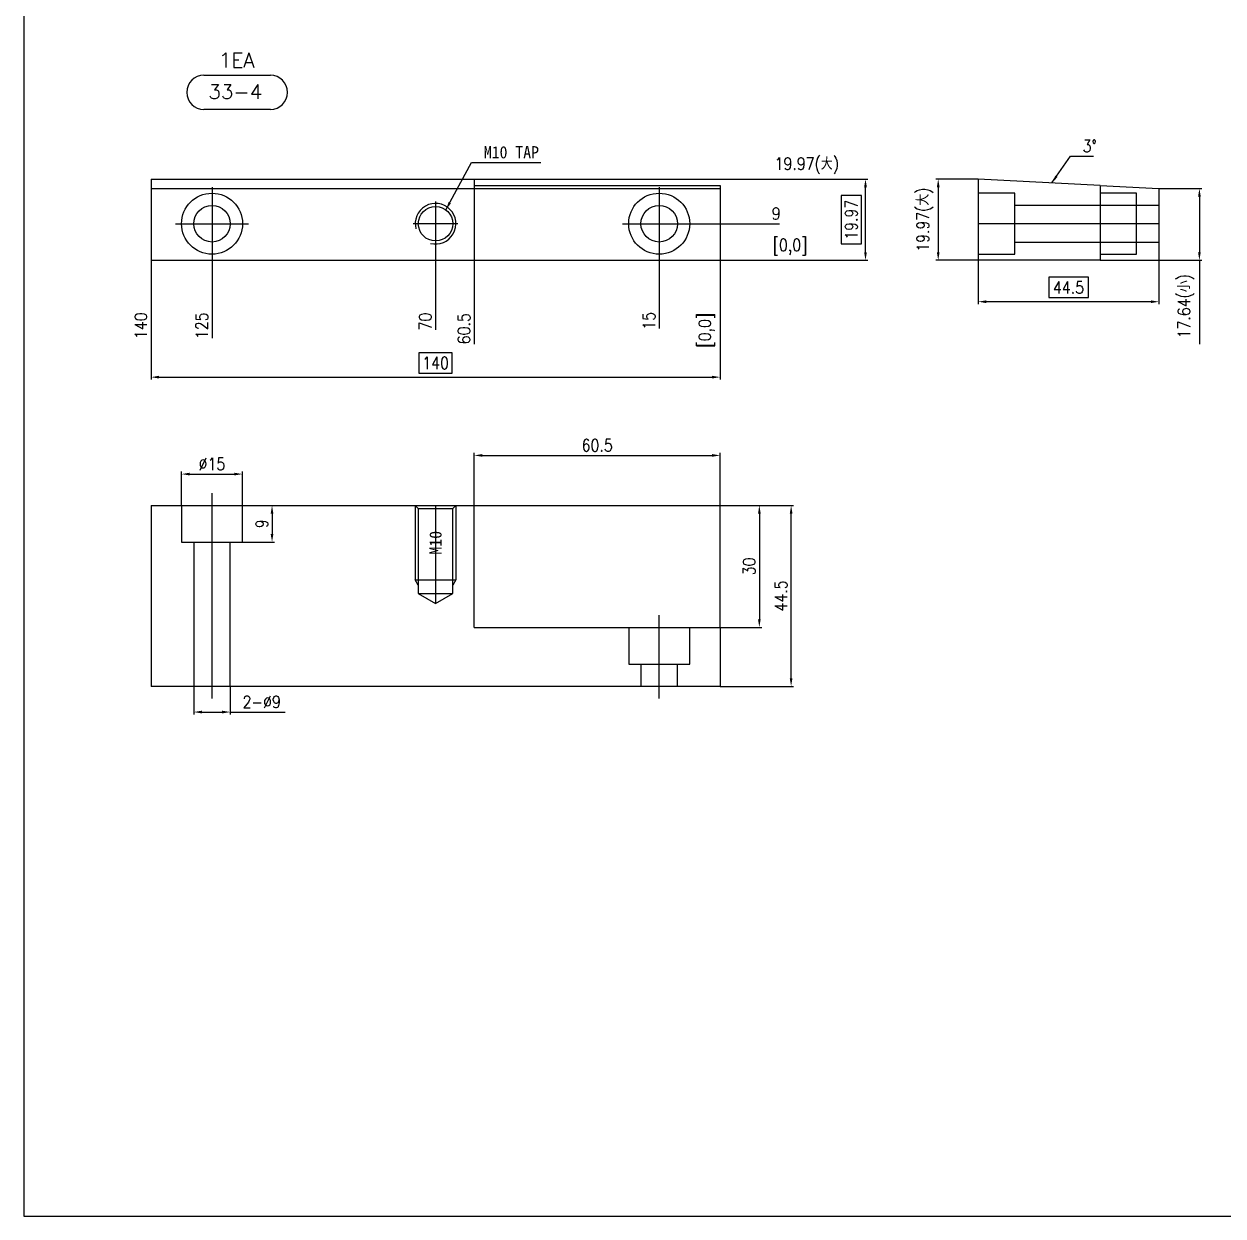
# Model space of a CAD drawing. Header units: millimetres. Extents: x 632 to 3922, y 1402 to 2001.
# Drawn here: x 631.7 to 926.7, y 1402.5 to 1695.7 of the extents above; entities that cross this region are included whole.
import ezdxf
from ezdxf.enums import TextEntityAlignment as Align
from ezdxf.lldxf.tags import DXFTag

# ---------------------------------------------------------------- set-up
doc = ezdxf.new("R2010")
doc.units = ezdxf.units.MM
for name, color, linetype in [('2', 2, 'Continuous'), ('3', 3, 'Continuous'), ('6', 6, 'Continuous'), ('7', 7, 'Continuous'), ('BCE', 1, 'CENTER'), ('BO', 7, 'Continuous'), ('BTL', 5, 'Continuous'), ('CE', 1, 'CENTER'), ('DIM', 7, 'Continuous')]:
    doc.layers.add(name, color=color, linetype=linetype)
doc.styles.add('JM_Standard', font='', dxfattribs={"height": 3})
doc.styles.add('ROMANS', font='romans.shx', dxfattribs={"width": 0.8, "height": 3})
doc.styles.add('SY', font='romans.shx', dxfattribs={"width": 0.85, "height": 3, "bigfont": 'ghs.shx'})
doc.styles.get('JM_Standard').set_extended_font_data('DotumChe')
tags = doc.linetypes.add('CENTER', pattern=[2, 1.25, -0.25, 0.25, -0.25]).pattern_tags.tags
tags[10:11] = [DXFTag(74, 4), DXFTag(75, 0), DXFTag(340, '0'), DXFTag(46, 1.0), DXFTag(50, 0.0), DXFTag(44, 0.0), DXFTag(45, 0.0)]
tags[8:9] = [DXFTag(74, 4), DXFTag(75, 0), DXFTag(340, '0'), DXFTag(46, 1.0), DXFTag(50, 0.0), DXFTag(44, 0.0), DXFTag(45, 0.0)]
tags[6:7] = [DXFTag(74, 4), DXFTag(75, 0), DXFTag(340, '0'), DXFTag(46, 1.0), DXFTag(50, 0.0), DXFTag(44, 0.0), DXFTag(45, 0.0)]
tags[4:5] = [DXFTag(74, 4), DXFTag(75, 0), DXFTag(340, '0'), DXFTag(46, 1.0), DXFTag(50, 0.0), DXFTag(44, 0.0), DXFTag(45, 0.0)]
doc.dimstyles.new('BaseStyle', dxfattribs={"dimtxt": 3, "dimasz": 2, "dimexe": 0.6, "dimexo": 0, "dimgap": 1, "dimtad": 1, "dimdsep": 46, "dimtxsty": 'SY', "dimcen": 0, "dimclrd": 3, "dimclre": 3, "dimclrt": 7, "dimaunit": 1, "dimazin": 0, "dimtfac": 1, "dimtmove": 0, "dimatfit": 3, "dimfxl": 1, "dimtolj": 1, "dimtzin": 0, "dimarcsym": 0})

# ---------------------------------------------------------------- blocks, each defined once
blk = doc.blocks.new('PCT_1_10')
at = {"layer": 'BCE'}
for p, q in [((0, 5.5), (0, -5.5)), ((5.5, 0), (-5.5, 0))]:
    blk.add_line(p, q, dxfattribs=at)
at = {"layer": 'BO'}
blk.add_circle((0, 0), 4.25, dxfattribs=at)
at = {"layer": 'BTL'}
blk.add_arc((0, 0), 5, 255, 195, dxfattribs=at)
blk = doc.blocks.new('*D311')
at = {"layer": 'BO', "color": 3, "lineweight": -2}
blk.add_line((802.96, 1637.55), (802.96, 1616.17), dxfattribs=at)
at = {"layer": 'Defpoints', "color": 0}
for p in [(802.96, 1637.55), (802.96, 1637.55), (802.96, 1625.55)]:
    blk.add_point(p, dxfattribs=at)
at = {"layer": 'BO', "color": 2, "insert": (799.68, 1620.36), "char_height": 3, "attachment_point": 5, "rotation": 90, "style": 'SY'}
blk.add_mtext('\\A1;[0,0]', dxfattribs=at)
blk = doc.blocks.new('*D312')
at = {"layer": 'BO', "color": 3, "lineweight": -2}
blk.add_line((802.96, 1637.55), (824.34, 1637.55), dxfattribs=at)
at = {"layer": 'Defpoints', "color": 0}
for p in [(802.96, 1637.55), (802.96, 1637.55), (814.96, 1637.55)]:
    blk.add_point(p, dxfattribs=at)
at = {"layer": 'BO', "color": 2, "insert": (820.15, 1640.84), "char_height": 3, "attachment_point": 5, "style": 'SY'}
blk.add_mtext('\\A1;[0,0]', dxfattribs=at)
blk = doc.blocks.new('*D313')
at = {"layer": 'BO', "color": 3, "lineweight": -2}
blk.add_line((787.96, 1637.55), (787.96, 1620.79), dxfattribs=at)
at = {"layer": 'Defpoints', "color": 0}
for p in [(787.96, 1637.55), (802.96, 1637.55)]:
    blk.add_point(p, dxfattribs=at)
at = {"layer": 'BO', "color": 7, "insert": (785.46, 1622.67), "char_height": 3, "attachment_point": 5, "rotation": 90, "style": 'SY', "bg_fill": 3, "box_fill_scale": 1.1, "bg_fill_color": 256, "bg_fill_true_color": 13158600, "bg_fill_transparency": 0}
blk.add_mtext('\\A1;15', dxfattribs=at)
at = {"layer": 'Defpoints', "color": 0}
blk.add_point((787.96, 1625.55), dxfattribs=at)
blk = doc.blocks.new('*D314')
at = {"layer": 'BO', "color": 3, "lineweight": -2}
blk.add_line((742.46, 1637.55), (742.46, 1616.9), dxfattribs=at)
at = {"layer": 'Defpoints', "color": 0}
for p in [(742.46, 1637.55), (802.96, 1637.55)]:
    blk.add_point(p, dxfattribs=at)
at = {"layer": 'BO', "color": 7, "insert": (739.96, 1620.72), "char_height": 3, "attachment_point": 5, "rotation": 90, "style": 'SY', "bg_fill": 3, "box_fill_scale": 1.1, "bg_fill_color": 256, "bg_fill_true_color": 13158600, "bg_fill_transparency": 0}
blk.add_mtext('\\A1;60.5', dxfattribs=at)
at = {"layer": 'Defpoints', "color": 0}
blk.add_point((742.46, 1625.55), dxfattribs=at)
blk = doc.blocks.new('*D315')
at = {"layer": 'BO', "color": 3, "lineweight": -2}
blk.add_line((732.96, 1646.55), (732.96, 1620.42), dxfattribs=at)
at = {"layer": 'Defpoints', "color": 0}
for p in [(732.96, 1646.55), (802.96, 1637.55)]:
    blk.add_point(p, dxfattribs=at)
at = {"layer": 'BO', "color": 7, "insert": (730.46, 1622.49), "char_height": 3, "attachment_point": 5, "rotation": 90, "style": 'SY', "bg_fill": 3, "box_fill_scale": 1.1, "bg_fill_color": 256, "bg_fill_true_color": 13158600, "bg_fill_transparency": 0}
blk.add_mtext('\\A1;70', dxfattribs=at)
at = {"layer": 'Defpoints', "color": 0}
blk.add_point((732.96, 1625.55), dxfattribs=at)
blk = doc.blocks.new('*D316')
at = {"layer": 'BO', "color": 3, "lineweight": -2}
blk.add_line((677.96, 1637.55), (677.96, 1618.36), dxfattribs=at)
at = {"layer": 'Defpoints', "color": 0}
for p in [(677.96, 1637.55), (802.96, 1637.55)]:
    blk.add_point(p, dxfattribs=at)
at = {"layer": 'BO', "color": 7, "insert": (675.46, 1621.45), "char_height": 3, "attachment_point": 5, "rotation": 90, "style": 'SY', "bg_fill": 3, "box_fill_scale": 1.1, "bg_fill_color": 256, "bg_fill_true_color": 13158600, "bg_fill_transparency": 0}
blk.add_mtext('\\A1;125', dxfattribs=at)
at = {"layer": 'Defpoints', "color": 0}
blk.add_point((677.96, 1625.55), dxfattribs=at)
blk = doc.blocks.new('*D317')
at = {"layer": 'BO', "color": 3, "lineweight": -2}
blk.add_line((662.96, 1637.55), (662.96, 1618.36), dxfattribs=at)
at = {"layer": 'Defpoints', "color": 0}
for p in [(662.96, 1637.55), (802.96, 1637.55)]:
    blk.add_point(p, dxfattribs=at)
at = {"layer": 'BO', "color": 7, "insert": (660.46, 1621.45), "char_height": 3, "attachment_point": 5, "rotation": 90, "style": 'SY', "bg_fill": 3, "box_fill_scale": 1.1, "bg_fill_color": 256, "bg_fill_true_color": 13158600, "bg_fill_transparency": 0}
blk.add_mtext('\\A1;140', dxfattribs=at)
at = {"layer": 'Defpoints', "color": 0}
blk.add_point((662.96, 1625.55), dxfattribs=at)
blk = doc.blocks.new('*D318')
at = {"layer": 'BO', "color": 3, "lineweight": -2}
blk.add_line((796.96, 1646.55), (817.54, 1646.55), dxfattribs=at)
at = {"layer": 'Defpoints', "color": 0}
for p in [(796.96, 1646.55), (802.96, 1637.55)]:
    blk.add_point(p, dxfattribs=at)
at = {"layer": 'BO', "color": 7, "insert": (816.75, 1649.05), "char_height": 3, "attachment_point": 5, "style": 'SY', "bg_fill": 3, "box_fill_scale": 1.1, "bg_fill_color": 256, "bg_fill_true_color": 13158600, "bg_fill_transparency": 0}
blk.add_mtext('\\A1;9', dxfattribs=at)
at = {"layer": 'Defpoints', "color": 0}
blk.add_point((814.96, 1646.55), dxfattribs=at)
blk = doc.blocks.new('*D319')
at = {"layer": 'BO', "color": 3, "lineweight": -2}
blk.add_line((742.46, 1657.52), (832.56, 1657.52), dxfattribs=at)
at = {"layer": 'Defpoints', "color": 0}
for p in [(742.46, 1657.52), (802.96, 1637.55)]:
    blk.add_point(p, dxfattribs=at)
at = {"layer": 'BO', "color": 7, "insert": (824.26, 1660.81), "char_height": 3, "attachment_point": 5, "style": 'SY', "bg_fill": 3, "box_fill_scale": 1.1, "bg_fill_color": 256, "bg_fill_true_color": 13158600, "bg_fill_transparency": 0}
blk.add_mtext('\\A1;19.97(大)', dxfattribs=at)
at = {"layer": 'Defpoints', "color": 0}
blk.add_point((814.96, 1657.52), dxfattribs=at)
blk = doc.blocks.new('*D320')
at = {"layer": 'Defpoints', "color": 0}
for p in [(662.96, 1637.55), (802.96, 1637.55), (802.96, 1608.81)]:
    blk.add_point(p, dxfattribs=at)
at = {"layer": 'DIM', "color": 3, "lineweight": -2}
for p, q in [((662.96, 1637.55), (662.96, 1608.21)), ((802.96, 1637.55), (802.96, 1608.21)), ((664.96, 1608.81), (800.96, 1608.81))]:
    blk.add_line(p, q, dxfattribs=at)
at = {"layer": 'DIM', "color": 3}
for points in [[(664.96, 1609.15), (664.96, 1608.48), (662.96, 1608.81)], [(800.96, 1608.48), (800.96, 1609.15), (802.96, 1608.81)]]:
    blk.add_solid(points, dxfattribs=at)
at = {"layer": 'DIM', "color": 7, "insert": (732.96, 1612.31), "char_height": 3, "attachment_point": 5, "style": 'SY', "bg_fill": 3, "box_fill_scale": 1.1, "bg_fill_color": 256, "bg_fill_true_color": 13158600, "bg_fill_transparency": 0}
blk.add_mtext('\\A1;140', dxfattribs=at)
at = {"layer": 'DIM', "color": 3, "lineweight": -2}
for p, q in [((737.06, 1614.81), (728.87, 1614.81)), ((728.87, 1614.81), (728.87, 1609.81)), ((737.06, 1609.81), (737.06, 1614.81)), ((728.87, 1609.81), (737.06, 1609.81))]:
    blk.add_line(p, q, dxfattribs=at)
blk = doc.blocks.new('*D321')
at = {"layer": 'Defpoints', "color": 0}
for p in [(825.8, 1657.52), (838.72, 1657.52), (802.96, 1637.55)]:
    blk.add_point(p, dxfattribs=at)
at = {"layer": 'DIM', "color": 3, "lineweight": -2}
for p, q in [((825.8, 1657.52), (839.32, 1657.52)), ((838.72, 1639.55), (838.72, 1655.52)), ((802.96, 1637.55), (839.32, 1637.55))]:
    blk.add_line(p, q, dxfattribs=at)
at = {"layer": 'DIM', "color": 3}
for points in [[(839.05, 1655.52), (838.38, 1655.52), (838.72, 1657.52)], [(838.38, 1639.55), (839.05, 1639.55), (838.72, 1637.55)]]:
    blk.add_solid(points, dxfattribs=at)
at = {"layer": 'DIM', "color": 7, "insert": (835.22, 1647.54), "char_height": 3, "attachment_point": 5, "rotation": 90, "style": 'SY', "bg_fill": 3, "box_fill_scale": 1.1, "bg_fill_color": 256, "bg_fill_true_color": 13158600, "bg_fill_transparency": 0}
blk.add_mtext('\\A1;19.97', dxfattribs=at)
at = {"layer": 'DIM', "color": 3, "lineweight": -2}
for p, q in [((837.72, 1653.45), (832.72, 1653.45)), ((832.72, 1653.45), (832.72, 1641.62)), ((837.72, 1641.62), (837.72, 1653.45)), ((832.72, 1641.62), (837.72, 1641.62))]:
    blk.add_line(p, q, dxfattribs=at)
blk = doc.blocks.new('*D322')
at = {"layer": 'Defpoints', "color": 0}
for p in [(866.41, 1657.52), (856.6, 1637.55), (866.41, 1637.55)]:
    blk.add_point(p, dxfattribs=at)
at = {"layer": 'DIM', "color": 3, "lineweight": -2}
for p, q in [((866.41, 1657.52), (856, 1657.52)), ((856.6, 1655.52), (856.6, 1639.55)), ((866.41, 1637.55), (856, 1637.55))]:
    blk.add_line(p, q, dxfattribs=at)
at = {"layer": 'DIM', "color": 3}
for points in [[(856.94, 1655.52), (856.27, 1655.52), (856.6, 1657.52)], [(856.27, 1639.55), (856.94, 1639.55), (856.6, 1637.55)]]:
    blk.add_solid(points, dxfattribs=at)
at = {"layer": 'DIM', "color": 7, "insert": (853.32, 1647.54), "char_height": 3, "attachment_point": 5, "rotation": 90, "style": 'SY', "bg_fill": 3, "box_fill_scale": 1.1, "bg_fill_color": 256, "bg_fill_true_color": 13158600, "bg_fill_transparency": 0}
blk.add_mtext('\\A1;19.97(大)', dxfattribs=at)
blk = doc.blocks.new('*D323')
at = {"layer": 'Defpoints', "color": 0}
for p in [(910.91, 1655.19), (910.91, 1637.55), (920.85, 1637.55)]:
    blk.add_point(p, dxfattribs=at)
at = {"layer": 'DIM', "color": 3, "lineweight": -2}
for p, q in [((910.91, 1655.19), (921.45, 1655.19)), ((920.85, 1653.19), (920.85, 1639.55)), ((910.91, 1637.55), (921.45, 1637.55)), ((920.85, 1637.55), (920.85, 1616.96))]:
    blk.add_line(p, q, dxfattribs=at)
at = {"layer": 'DIM', "color": 3}
for points in [[(921.19, 1653.19), (920.52, 1653.19), (920.85, 1655.19)], [(920.52, 1639.55), (921.19, 1639.55), (920.85, 1637.55)]]:
    blk.add_solid(points, dxfattribs=at)
at = {"layer": 'DIM', "color": 7, "insert": (917.57, 1626.25), "char_height": 3, "attachment_point": 5, "rotation": 90, "style": 'SY', "bg_fill": 3, "box_fill_scale": 1.1, "bg_fill_color": 256, "bg_fill_true_color": 13158600, "bg_fill_transparency": 0}
blk.add_mtext('\\A1;17.64(小)', dxfattribs=at)
blk = doc.blocks.new('*D324')
at = {"layer": 'Defpoints', "color": 0}
for p in [(866.41, 1637.55), (910.91, 1637.55), (866.41, 1627.37)]:
    blk.add_point(p, dxfattribs=at)
at = {"layer": 'DIM', "color": 3, "lineweight": -2}
for p, q in [((866.41, 1637.55), (866.41, 1626.77)), ((910.91, 1637.55), (910.91, 1626.77)), ((908.91, 1627.37), (868.41, 1627.37))]:
    blk.add_line(p, q, dxfattribs=at)
at = {"layer": 'DIM', "color": 3}
for points in [[(868.41, 1627.7), (868.41, 1627.03), (866.41, 1627.37)], [(908.91, 1627.03), (908.91, 1627.7), (910.91, 1627.37)]]:
    blk.add_solid(points, dxfattribs=at)
at = {"layer": 'DIM', "color": 7, "insert": (888.66, 1630.87), "char_height": 3, "attachment_point": 5, "style": 'SY', "bg_fill": 3, "box_fill_scale": 1.1, "bg_fill_color": 256, "bg_fill_true_color": 13158600, "bg_fill_transparency": 0}
blk.add_mtext('\\A1;44.5', dxfattribs=at)
at = {"layer": 'DIM', "color": 3, "lineweight": -2}
for p, q in [((893.55, 1633.37), (883.78, 1633.37)), ((883.78, 1633.37), (883.78, 1628.37)), ((893.55, 1628.37), (893.55, 1633.37)), ((883.78, 1628.37), (893.55, 1628.37))]:
    blk.add_line(p, q, dxfattribs=at)
blk = doc.blocks.new('*D325')
at = {"layer": 'Defpoints', "color": 0}
for p in [(802.96, 1589.56), (742.46, 1577.26), (802.96, 1547.26)]:
    blk.add_point(p, dxfattribs=at)
at = {"layer": 'DIM', "color": 3, "lineweight": -2}
for p, q in [((742.46, 1577.26), (742.46, 1590.16)), ((802.96, 1547.26), (802.96, 1590.16)), ((744.46, 1589.56), (800.96, 1589.56))]:
    blk.add_line(p, q, dxfattribs=at)
at = {"layer": 'DIM', "color": 3}
for points in [[(744.46, 1589.9), (744.46, 1589.23), (742.46, 1589.56)], [(800.96, 1589.23), (800.96, 1589.9), (802.96, 1589.56)]]:
    blk.add_solid(points, dxfattribs=at)
at = {"layer": 'DIM', "color": 7, "insert": (772.71, 1592.06), "char_height": 3, "attachment_point": 5, "style": 'SY', "bg_fill": 3, "box_fill_scale": 1.1, "bg_fill_color": 256, "bg_fill_true_color": 13158600, "bg_fill_transparency": 0}
blk.add_mtext('\\A1;60.5', dxfattribs=at)
blk = doc.blocks.new('*D326')
at = {"layer": 'Defpoints', "color": 0}
for p in [(742.46, 1577.26), (802.96, 1547.26), (812.6, 1547.26)]:
    blk.add_point(p, dxfattribs=at)
at = {"layer": 'DIM', "color": 3, "lineweight": -2}
for p, q in [((742.46, 1577.26), (813.2, 1577.26)), ((812.6, 1575.26), (812.6, 1549.26)), ((802.96, 1547.26), (813.2, 1547.26))]:
    blk.add_line(p, q, dxfattribs=at)
at = {"layer": 'DIM', "color": 3}
for points in [[(812.93, 1575.26), (812.27, 1575.26), (812.6, 1577.26)], [(812.27, 1549.26), (812.93, 1549.26), (812.6, 1547.26)]]:
    blk.add_solid(points, dxfattribs=at)
at = {"layer": 'DIM', "color": 7, "insert": (810.1, 1562.26), "char_height": 3, "attachment_point": 5, "rotation": 90, "style": 'SY', "bg_fill": 3, "box_fill_scale": 1.1, "bg_fill_color": 256, "bg_fill_true_color": 13158600, "bg_fill_transparency": 0}
blk.add_mtext('\\A1;30', dxfattribs=at)
blk = doc.blocks.new('*D327')
at = {"layer": 'Defpoints', "color": 0}
for p in [(802.96, 1577.26), (820.42, 1577.26), (802.96, 1532.76)]:
    blk.add_point(p, dxfattribs=at)
at = {"layer": 'DIM', "color": 3, "lineweight": -2}
for p, q in [((802.96, 1577.26), (821.02, 1577.26)), ((820.42, 1534.76), (820.42, 1575.26)), ((802.96, 1532.76), (821.02, 1532.76))]:
    blk.add_line(p, q, dxfattribs=at)
at = {"layer": 'DIM', "color": 3}
for points in [[(820.75, 1575.26), (820.09, 1575.26), (820.42, 1577.26)], [(820.09, 1534.76), (820.75, 1534.76), (820.42, 1532.76)]]:
    blk.add_solid(points, dxfattribs=at)
at = {"layer": 'DIM', "color": 7, "insert": (817.92, 1555.01), "char_height": 3, "attachment_point": 5, "rotation": 90, "style": 'SY', "bg_fill": 3, "box_fill_scale": 1.1, "bg_fill_color": 256, "bg_fill_true_color": 13158600, "bg_fill_transparency": 0}
blk.add_mtext('\\A1;44.5', dxfattribs=at)
blk = doc.blocks.new('*D328')
at = {"layer": 'Defpoints', "color": 0}
for p in [(685.46, 1577.26), (685.46, 1568.26), (692.73, 1568.26)]:
    blk.add_point(p, dxfattribs=at)
at = {"layer": 'DIM', "color": 3, "lineweight": -2}
for p, q in [((685.46, 1577.26), (693.33, 1577.26)), ((692.73, 1575.26), (692.73, 1570.26)), ((685.46, 1568.26), (693.33, 1568.26))]:
    blk.add_line(p, q, dxfattribs=at)
at = {"layer": 'DIM', "color": 3}
for points in [[(693.06, 1575.26), (692.39, 1575.26), (692.73, 1577.26)], [(692.39, 1570.26), (693.06, 1570.26), (692.73, 1568.26)]]:
    blk.add_solid(points, dxfattribs=at)
at = {"layer": 'DIM', "color": 7, "insert": (690.23, 1572.76), "char_height": 3, "attachment_point": 5, "rotation": 90, "style": 'SY', "bg_fill": 3, "box_fill_scale": 1.1, "bg_fill_color": 256, "bg_fill_true_color": 13158600, "bg_fill_transparency": 0}
blk.add_mtext('\\A1;9', dxfattribs=at)
blk = doc.blocks.new('*D329')
at = {"layer": 'Defpoints', "color": 0}
for p in [(685.46, 1584.97), (670.46, 1577.26), (685.46, 1577.26)]:
    blk.add_point(p, dxfattribs=at)
at = {"layer": 'DIM', "color": 3, "lineweight": -2}
for p, q in [((670.46, 1577.26), (670.46, 1585.57)), ((672.46, 1584.97), (683.46, 1584.97)), ((685.46, 1577.26), (685.46, 1585.57))]:
    blk.add_line(p, q, dxfattribs=at)
at = {"layer": 'DIM', "color": 3}
for points in [[(672.46, 1585.3), (672.46, 1584.63), (670.46, 1584.97)], [(683.46, 1584.63), (683.46, 1585.3), (685.46, 1584.97)]]:
    blk.add_solid(points, dxfattribs=at)
at = {"layer": 'DIM', "color": 7, "insert": (677.96, 1587.47), "char_height": 3, "attachment_point": 5, "style": 'SY', "bg_fill": 3, "box_fill_scale": 1.1, "bg_fill_color": 256, "bg_fill_true_color": 13158600, "bg_fill_transparency": 0}
blk.add_mtext('\\A1;%%c15', dxfattribs=at)
blk = doc.blocks.new('*D330')
at = {"layer": 'Defpoints', "color": 0}
for p in [(673.46, 1532.76), (682.46, 1532.76), (682.46, 1526.44)]:
    blk.add_point(p, dxfattribs=at)
at = {"layer": 'DIM', "color": 3, "lineweight": -2}
for p, q in [((673.46, 1532.76), (673.46, 1525.84)), ((682.46, 1532.76), (682.46, 1525.84)), ((675.46, 1526.44), (680.46, 1526.44)), ((682.46, 1526.44), (695.94, 1526.44))]:
    blk.add_line(p, q, dxfattribs=at)
at = {"layer": 'DIM', "color": 3}
for points in [[(675.46, 1526.77), (675.46, 1526.11), (673.46, 1526.44)], [(680.46, 1526.11), (680.46, 1526.77), (682.46, 1526.44)]]:
    blk.add_solid(points, dxfattribs=at)
at = {"layer": 'DIM', "color": 7, "insert": (690.2, 1528.94), "char_height": 3, "attachment_point": 5, "style": 'SY', "bg_fill": 3, "box_fill_scale": 1.1, "bg_fill_color": 256, "bg_fill_true_color": 13158600, "bg_fill_transparency": 0}
blk.add_mtext('\\A1;2-%%c9', dxfattribs=at)
blk = doc.blocks.new('A$C2EA02300')
for p, q in [((9, 585), (9, 9)), ((9, 9), (832, 9))]:
    blk.add_line(p, q)

msp = doc.modelspace()

# ---------------------------------------------------------------- linework, layer by layer
for p, q in [((670.465, 1577.256), (670.465, 1568.256)), ((685.465, 1568.256), (685.465, 1577.256)), ((670.465, 1568.256), (685.465, 1568.256)), ((673.465, 1568.256), (673.465, 1532.756)), ((682.465, 1532.756), (682.465, 1568.256)), ((780.465, 1547.256), (780.465, 1538.256)), ((795.465, 1538.256), (795.465, 1547.256)), ((780.465, 1538.256), (795.465, 1538.256)), ((783.465, 1538.256), (783.465, 1532.756)), ((792.465, 1532.756), (792.465, 1538.256))]:
    msp.add_line(p, q)
at = {"layer": '2'}
for p, q in [((662.965, 1655.189), (742.465, 1655.189)), ((742.465, 1655.189), (802.965, 1655.189)), ((875.412, 1654.05), (866.412, 1654.05)), ((875.412, 1639.05), (875.412, 1654.05)), ((905.412, 1654.05), (896.412, 1654.05)), ((905.412, 1639.05), (905.412, 1654.05)), ((896.412, 1651.05), (875.412, 1651.05)), ((905.412, 1651.05), (896.412, 1651.05)), ((910.912, 1651.05), (905.412, 1651.05)), ((875.412, 1642.05), (896.412, 1642.05)), ((896.412, 1642.05), (905.412, 1642.05)), ((905.412, 1642.05), (910.912, 1642.05)), ((866.412, 1639.05), (875.412, 1639.05)), ((896.412, 1639.05), (905.412, 1639.05))]:
    msp.add_line(p, q, dxfattribs=at)
at = {"layer": '3'}
for p, q in [((675.944, 1683.059), (692.318, 1683.059)), ((692.318, 1674.659), (675.944, 1674.659))]:
    msp.add_line(p, q, dxfattribs=at)
for centre, start, end in [((675.944, 1678.859), 90, 180), ((692.318, 1678.859), 0, 90), ((675.944, 1678.859), 180, 270), ((692.318, 1678.859), 270, 0)]:
    msp.add_arc(centre, 4.2, start, end, dxfattribs=at)
at = {"layer": '7'}
for p, q in [((662.965, 1657.524), (662.965, 1637.55)), ((662.965, 1657.524), (742.465, 1657.524)), ((742.465, 1657.524), (742.465, 1637.55)), ((742.465, 1655.95), (802.965, 1655.95)), ((802.965, 1655.95), (802.965, 1637.55)), ((866.412, 1657.524), (866.412, 1637.55)), ((896.412, 1655.95), (866.412, 1657.524)), ((896.412, 1655.95), (896.412, 1637.55)), ((896.412, 1655.95), (910.912, 1655.189)), ((910.912, 1655.189), (910.912, 1637.55)), ((662.965, 1637.55), (742.465, 1637.55)), ((742.465, 1637.55), (802.965, 1637.55)), ((896.412, 1637.55), (866.412, 1637.55)), ((896.412, 1637.55), (910.912, 1637.55)), ((662.965, 1577.256), (662.965, 1532.756)), ((662.965, 1577.256), (742.465, 1577.256)), ((742.465, 1547.256), (742.465, 1577.256)), ((742.465, 1547.256), (802.965, 1547.256)), ((802.965, 1547.256), (802.965, 1532.756)), ((802.965, 1532.756), (662.965, 1532.756))]:
    msp.add_line(p, q, dxfattribs=at)
for centre, radius in [((677.965, 1646.55), 7.5), ((787.965, 1646.55), 7.5), ((677.965, 1646.55), 4.5), ((787.965, 1646.55), 4.5)]:
    msp.add_circle(centre, radius, dxfattribs=at)
at = {"layer": 'BCE'}
msp.add_line((732.965, 1577.256), (732.965, 1553.136), dxfattribs=at)
at = {"layer": 'BO'}
msp.add_line((728.715, 1555.589), (737.215, 1555.589), dxfattribs=at)
for points in [[(727.965, 1577.256), (728.715, 1576.506), (737.215, 1576.506), (737.965, 1577.256)], [(728.715, 1576.506), (728.715, 1555.589), (732.965, 1553.136), (737.215, 1555.589), (737.215, 1576.506)]]:
    msp.add_lwpolyline(points, dxfattribs=at)
at = {"layer": 'BTL'}
for p, q in [((727.965, 1577.256), (727.965, 1558.923)), ((737.965, 1577.256), (737.965, 1558.923))]:
    msp.add_line(p, q, dxfattribs=at)
msp.add_lwpolyline([(728.715, 1557.624), (727.965, 1558.923), (737.965, 1558.923), (737.215, 1557.624)], dxfattribs=at)
at = {"layer": 'CE'}
for p, q in [((677.965, 1655.55), (677.965, 1637.55)), ((787.965, 1655.55), (787.965, 1637.55)), ((668.965, 1646.55), (686.965, 1646.55)), ((778.965, 1646.55), (796.965, 1646.55)), ((910.912, 1646.55), (866.412, 1646.55)), ((677.965, 1529.756), (677.965, 1580.256)), ((787.965, 1529.756), (787.965, 1550.256))]:
    msp.add_line(p, q, dxfattribs=at)

# ---------------------------------------------------------------- block references
at = {"layer": 'BO'}
msp.add_blockref('PCT_1_10', (732.965, 1646.55), dxfattribs=at)

# ---------------------------------------------------------------- texts
at = {"style": 'ROMANS'}
msp.add_text('1EA', height=3.6, dxfattribs=at).set_placement((688.431, 1684.986), align=Align.RIGHT)
at = {"layer": '6', "style": 'ROMANS'}
msp.add_text('33-4', height=3.6, dxfattribs=at).set_placement((690.327, 1677.223), align=Align.RIGHT)
at = {"layer": '7', "char_height": 3, "attachment_point": 7}
for s, insert, style in [('\\A1;3%%d', (892.126, 1664.163), 'SY'), ('M10 TAP  ', (744.825, 1662.574), 'JM_Standard')]:
    msp.add_mtext(s, dxfattribs=dict(at, insert=insert, style=style))
at = {"layer": 'DIM', "style": 'JM_Standard'}
msp.add_text('M10', height=3, rotation=90, dxfattribs=at).set_placement((732.965, 1568.089), align=Align.MIDDLE)

# ---------------------------------------------------------------- dimensions: what is measured, and where the dimension line sits
at = {"layer": 'BO'}
for offset, dtype, picture, middle in [((12, 0), 0, '*D312', (820.154, 1640.836)), ((0, -12), 1, '*D311', (799.679, 1620.361))]:
    dim = msp.add_ordinate_dim(feature_location=(802.965, 1637.55), offset=offset, dtype=dtype, origin=(802.965, 1637.55), text='[0,0]', dimstyle='BaseStyle', override={"dimclrt": 2}, dxfattribs=at)
    dim.commit()
    dim.dimension.update_dxf_attribs({"geometry": picture, "text_midpoint": middle})

# ---------------------------------------------------------------- leaders
at = {"layer": 'BO', "annotation_type": 0, "has_hookline": 1, "hookline_direction": 0, "text_width": 13.985}
msp.add_leader([(735.493, 1649.966), (741.825, 1661.574), (743.825, 1661.574)], dimstyle='BaseStyle', override={"dimscale": 1, "dimgap": 1, "dimtad": 1}, dxfattribs=at)
at = {"layer": 'DIM', "annotation_type": 0, "has_hookline": 1, "hookline_direction": 0, "text_width": 2.671}
msp.add_leader([(884.551, 1656.572), (889.126, 1663.163), (891.126, 1663.163)], dimstyle='BaseStyle', override={"dimtfill": 1}, dxfattribs=at)

# ---------------------------------------------------------------- next in the draw order: dimensions: what is measured, and where the dimension line sits
at = {"layer": 'BO'}
dim = msp.add_ordinate_dim(feature_location=(787.965, 1637.55), offset=(0, -12), dtype=1, origin=(802.965, 1637.55), dimstyle='BaseStyle', override={"dimtfill": 1}, dxfattribs=at)
dim.commit()
dim.dimension.update_dxf_attribs({"geometry": '*D313', "text_midpoint": (785.465, 1622.668)})
at = {"layer": 'DIM'}
for base, p1, p2, text, picture, middle in [((856.603, 1637.55), (866.412, 1657.524), (866.412, 1637.55), '<>(大)', '*D322', (853.317, 1647.537)), ((920.854, 1637.55), (910.912, 1655.189), (910.912, 1637.55), '<>(小)', '*D323', (917.569, 1626.254))]:
    dim = msp.add_linear_dim(base=base, p1=p1, p2=p2, angle=90, text=text, dimstyle='BaseStyle', override={"dimtfill": 1}, dxfattribs=at)
    dim.commit()
    dim.dimension.update_dxf_attribs({"geometry": picture, "text_midpoint": middle})
dim = msp.add_linear_dim(base=(802.965, 1589.564), p1=(742.465, 1577.256), p2=(802.965, 1547.256), dimstyle='BaseStyle', override={"dimtfill": 1}, dxfattribs=at)
dim.commit()
dim.dimension.update_dxf_attribs({"geometry": '*D325', "text_midpoint": (772.715, 1592.064)})
dim = msp.add_linear_dim(base=(692.727, 1568.256), p1=(685.465, 1577.256), p2=(685.465, 1568.256), angle=90, dimstyle='BaseStyle', override={"dimtfill": 1}, dxfattribs=at)
dim.commit()
dim.dimension.update_dxf_attribs({"geometry": '*D328', "text_midpoint": (690.227, 1572.756)})
dim = msp.add_linear_dim(base=(682.465, 1526.439), p1=(673.465, 1532.756), p2=(682.465, 1532.756), text='2-%%c<>', dimstyle='BaseStyle', override={"dimtfill": 1}, dxfattribs=at)
dim.commit()
dim.dimension.update_dxf_attribs({"geometry": '*D330', "text_midpoint": (690.201, 1528.939)})

# ---------------------------------------------------------------- next in the draw order: dimensions: what is measured, and where the dimension line sits
at = {"layer": 'BO'}
dim = msp.add_ordinate_dim(feature_location=(742.465, 1637.55), offset=(0, -12), dtype=1, origin=(802.965, 1637.55), dimstyle='BaseStyle', override={"dimtfill": 1}, dxfattribs=at)
dim.commit()
dim.dimension.update_dxf_attribs({"geometry": '*D314', "text_midpoint": (739.965, 1620.725)})
at = {"layer": 'DIM'}
dim = msp.add_linear_dim(base=(866.412, 1627.367), p1=(910.912, 1637.55), p2=(866.412, 1637.55), dimstyle='BaseStyle', override={"dimgap": -1, "dimtfill": 1}, dxfattribs=at)
dim.commit()
dim.dimension.update_dxf_attribs({"geometry": '*D324', "text_midpoint": (888.662, 1630.867)})
dim = msp.add_linear_dim(base=(685.465, 1584.966), p1=(670.465, 1577.256), p2=(685.465, 1577.256), text='%%c<>', dimstyle='BaseStyle', override={"dimtfill": 1}, dxfattribs=at)
dim.commit()
dim.dimension.update_dxf_attribs({"geometry": '*D329', "text_midpoint": (677.965, 1587.466)})
dim = msp.add_linear_dim(base=(812.6, 1547.256), p1=(742.465, 1577.256), p2=(802.965, 1547.256), angle=90, dimstyle='BaseStyle', override={"dimtfill": 1}, dxfattribs=at)
dim.commit()
dim.dimension.update_dxf_attribs({"geometry": '*D326', "text_midpoint": (810.1, 1562.256)})

# ---------------------------------------------------------------- next in the draw order: dimensions: what is measured, and where the dimension line sits
at = {"layer": 'BO'}
dim = msp.add_ordinate_dim(feature_location=(732.965, 1646.55), offset=(0, -21), dtype=1, origin=(802.965, 1637.55), dimstyle='BaseStyle', override={"dimtfill": 1}, dxfattribs=at)
dim.commit()
dim.dimension.update_dxf_attribs({"geometry": '*D315', "text_midpoint": (730.465, 1622.486)})
at = {"layer": 'DIM'}
dim = msp.add_linear_dim(base=(820.421, 1577.256), p1=(802.965, 1532.756), p2=(802.965, 1577.256), angle=90, dimstyle='BaseStyle', override={"dimtfill": 1}, dxfattribs=at)
dim.commit()
dim.dimension.update_dxf_attribs({"geometry": '*D327', "text_midpoint": (817.921, 1555.006)})

# ---------------------------------------------------------------- next in the draw order: dimensions: what is measured, and where the dimension line sits
at = {"layer": 'BO'}
dim = msp.add_ordinate_dim(feature_location=(677.965, 1637.55), offset=(0, -12), dtype=1, origin=(802.965, 1637.55), dimstyle='BaseStyle', override={"dimtfill": 1}, dxfattribs=at)
dim.commit()
dim.dimension.update_dxf_attribs({"geometry": '*D316', "text_midpoint": (675.465, 1621.454)})

# ---------------------------------------------------------------- next in the draw order: dimensions: what is measured, and where the dimension line sits
dim = msp.add_ordinate_dim(feature_location=(662.965, 1637.55), offset=(0, -12), dtype=1, origin=(802.965, 1637.55), dimstyle='BaseStyle', override={"dimtfill": 1}, dxfattribs=at)
dim.commit()
dim.dimension.update_dxf_attribs({"geometry": '*D317', "text_midpoint": (660.465, 1621.454)})

# ---------------------------------------------------------------- next in the draw order: dimensions: what is measured, and where the dimension line sits
dim = msp.add_ordinate_dim(feature_location=(796.965, 1646.55), offset=(18, 0), dtype=0, origin=(802.965, 1637.55), dimstyle='BaseStyle', override={"dimtfill": 1}, dxfattribs=at)
dim.commit()
dim.dimension.update_dxf_attribs({"geometry": '*D318', "text_midpoint": (816.754, 1649.05)})

# ---------------------------------------------------------------- next in the draw order: dimensions: what is measured, and where the dimension line sits
dim = msp.add_ordinate_dim(feature_location=(742.465, 1657.524), offset=(72.5, 0), dtype=0, origin=(802.965, 1637.55), text='<>(大)', dimstyle='BaseStyle', override={"dimtfill": 1}, dxfattribs=at)
dim.commit()
dim.dimension.update_dxf_attribs({"geometry": '*D319', "text_midpoint": (824.26, 1660.809)})

# ---------------------------------------------------------------- next in the draw order: dimensions: what is measured, and where the dimension line sits
at = {"layer": 'DIM'}
dim = msp.add_linear_dim(base=(802.965, 1608.812), p1=(662.965, 1637.55), p2=(802.965, 1637.55), dimstyle='BaseStyle', override={"dimgap": -1, "dimtfill": 1}, dxfattribs=at)
dim.commit()
dim.dimension.update_dxf_attribs({"geometry": '*D320', "text_midpoint": (732.965, 1612.312)})

# ---------------------------------------------------------------- next in the draw order: dimensions: what is measured, and where the dimension line sits
dim = msp.add_linear_dim(base=(838.716, 1657.524), p1=(802.965, 1637.55), p2=(825.801, 1657.524), angle=90, dimstyle='BaseStyle', override={"dimgap": -1, "dimtfill": 1}, dxfattribs=at)
dim.commit()
dim.dimension.update_dxf_attribs({"geometry": '*D321', "text_midpoint": (835.216, 1647.537)})

# ---------------------------------------------------------------- next in the draw order: block references
msp.add_blockref('A$C2EA02300', (622.709, 1393.489))

doc.saveas('drawing.dxf')
